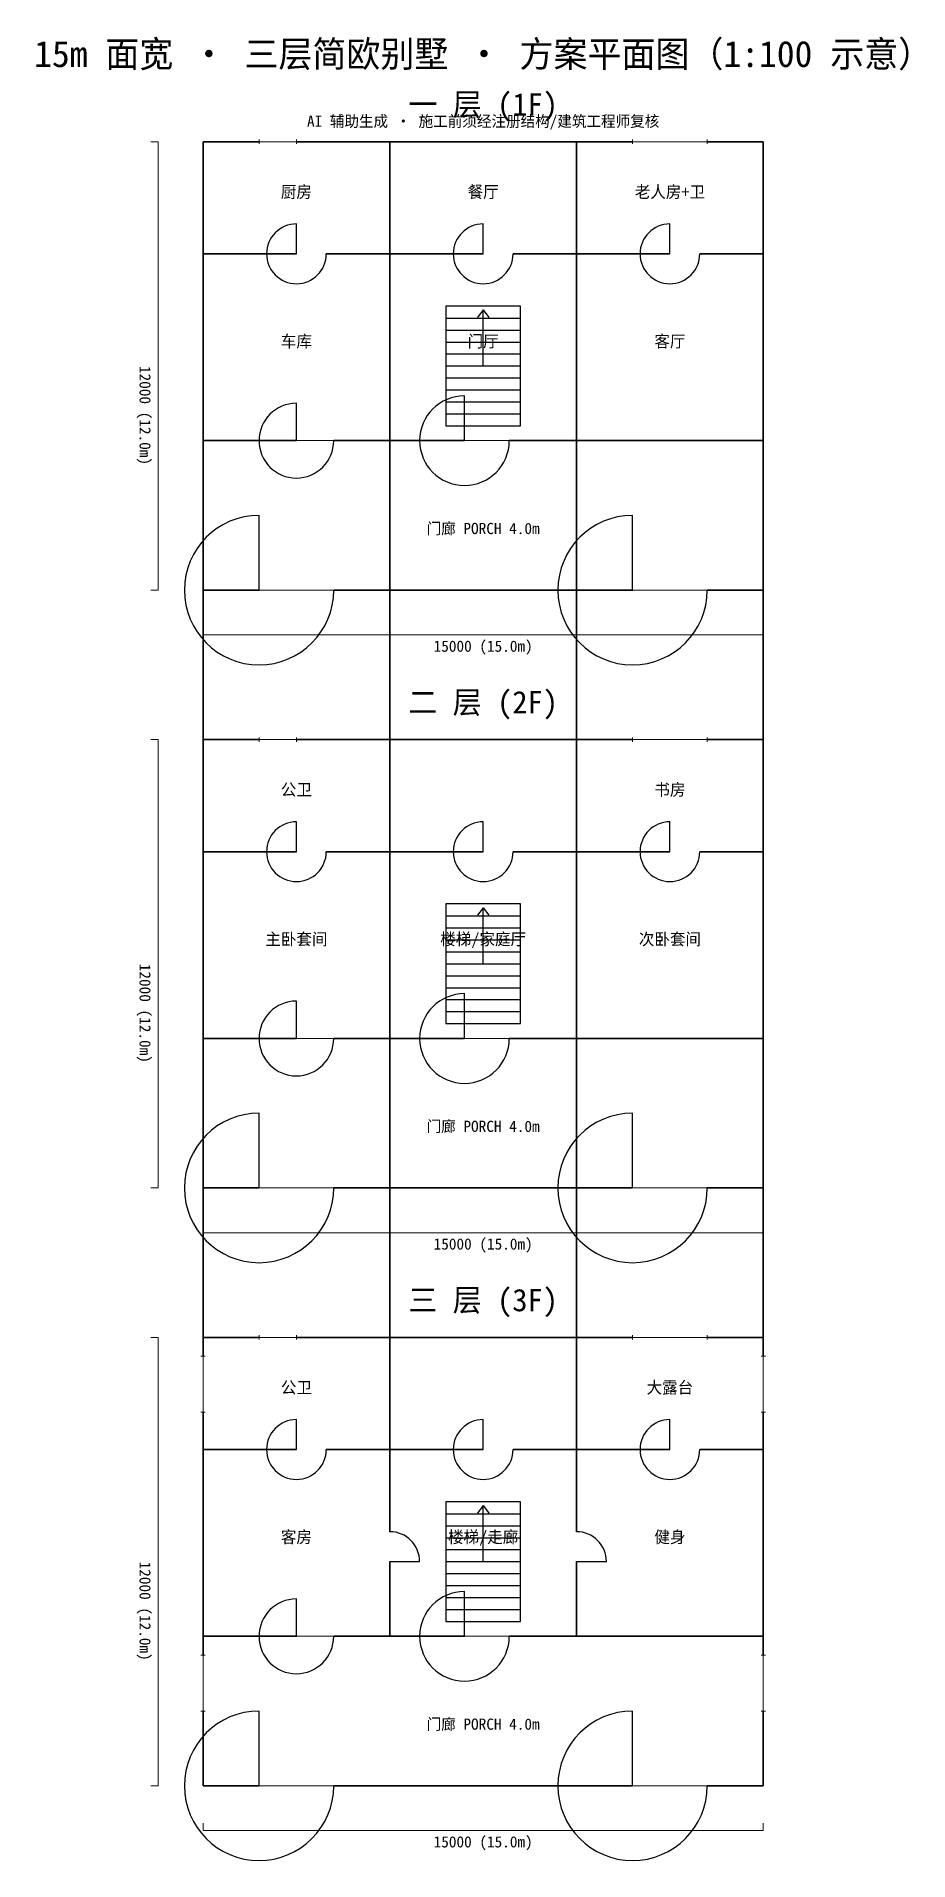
# Model space of a CAD drawing. Header units: metres. Extents: x -4459 to 18888, y -2000 to 46817.
import ezdxf
from ezdxf.enums import TextEntityAlignment as Align

# ---------------------------------------------------------------- set-up
doc = ezdxf.new("R2010")
doc.units = ezdxf.units.M
for name, color, linetype, lineweight in [('AUX', 8, 'Continuous', 13), ('DIM', 1, 'Continuous', 18), ('DOOR', 6, 'Continuous', 25), ('STAIR', 2, 'Continuous', 25), ('TITLE', 7, 'Continuous', 40), ('TXT', 5, 'Continuous', 18), ('WALL', 7, 'Continuous', 35), ('WIN', 4, 'Continuous', 18)]:
    doc.layers.add(name, color=color, linetype=linetype, lineweight=lineweight)

msp = doc.modelspace()

# ---------------------------------------------------------------- linework, layer by layer
at = {"layer": 'AUX'}
for points in [[(0, 32000), (15000, 32000), (15000, 36000), (0, 36000), (0, 32000)], [(0, 16000), (15000, 16000), (15000, 20000), (0, 20000), (0, 16000)], [(0, 0), (15000, 0), (15000, 4000), (0, 4000), (0, 0)]]:
    msp.add_lwpolyline(points, dxfattribs=at)
at = {"layer": 'DIM'}
for p, q in [((-1200, 44000), (-1400, 44000)), ((-1200, 32000), (-1200, 44000)), ((-1200, 32000), (-1400, 32000)), ((0, 30800), (0, 31000)), ((0, 30800), (15000, 30800)), ((15000, 30800), (15000, 31000)), ((-1200, 28000), (-1400, 28000)), ((-1200, 16000), (-1200, 28000)), ((-1200, 16000), (-1400, 16000)), ((0, 14800), (0, 15000)), ((0, 14800), (15000, 14800)), ((15000, 14800), (15000, 15000)), ((-1200, 12000), (-1400, 12000)), ((-1200, 0), (-1200, 12000)), ((-1200, 0), (-1400, 0)), ((0, -1200), (0, -1000)), ((0, -1200), (15000, -1200)), ((15000, -1200), (15000, -1000))]:
    msp.add_line(p, q, dxfattribs=at)
at = {"layer": 'DOOR'}
for p, q in [((2500, 41000), (2500, 41800)), ((7500, 41000), (7500, 41800)), ((12500, 41000), (12500, 41800)), ((7000, 36000), (7000, 37200)), ((2500, 36000), (2500, 37000)), ((1500, 32000), (1500, 34000)), ((11500, 32000), (11500, 34000)), ((2500, 25000), (2500, 25800)), ((7500, 25000), (7500, 25800)), ((12500, 25000), (12500, 25800)), ((2500, 20000), (2500, 21000)), ((7000, 20000), (7000, 21200)), ((1500, 16000), (1500, 18000)), ((11500, 16000), (11500, 18000)), ((2500, 9000), (2500, 9800)), ((7500, 9000), (7500, 9800)), ((12500, 9000), (12500, 9800)), ((5000, 6000), (5800, 6000)), ((5000, 6000), (5800, 6000)), ((5000, 6000), (5800, 6000)), ((10000, 6000), (10800, 6000)), ((10000, 6000), (10800, 6000)), ((10000, 6000), (10800, 6000)), ((2500, 4000), (2500, 5000)), ((7000, 4000), (7000, 5200)), ((1500, 0), (1500, 2000)), ((11500, 0), (11500, 2000))]:
    msp.add_line(p, q, dxfattribs=at)
for centre, radius, start, end in [((2500, 41000), 800, 90, 0), ((7500, 41000), 800, 90, 0), ((12500, 41000), 800, 90, 0), ((7000, 36000), 1200, 90, 0), ((2500, 36000), 1000, 90, 0), ((1500, 32000), 2000, 90, 0), ((11500, 32000), 2000, 90, 0), ((2500, 25000), 800, 90, 0), ((7500, 25000), 800, 90, 0), ((12500, 25000), 800, 90, 0), ((2500, 20000), 1000, 90, 0), ((7000, 20000), 1200, 90, 0), ((1500, 16000), 2000, 90, 0), ((11500, 16000), 2000, 90, 0), ((2500, 9000), 800, 90, 0), ((7500, 9000), 800, 90, 0), ((12500, 9000), 800, 90, 0), ((5000, 6000), 800, 0, 90), ((5000, 6000), 800, 0, 90), ((5000, 6000), 800, 0, 90), ((10000, 6000), 800, 0, 90), ((10000, 6000), 800, 0, 90), ((10000, 6000), 800, 0, 90), ((2500, 4000), 1000, 90, 0), ((7000, 4000), 1200, 90, 0), ((1500, 0), 2000, 90, 0), ((11500, 0), 2000, 90, 0)]:
    msp.add_arc(centre, radius, start, end, dxfattribs=at)
at = {"layer": 'STAIR'}
for p, q in [((6500, 39280), (8500, 39280)), ((7500, 39500), (7350, 39300)), ((7500, 38000), (7500, 39500)), ((7500, 39500), (7650, 39300)), ((6500, 38960), (8500, 38960)), ((6500, 38640), (8500, 38640)), ((6500, 38320), (8500, 38320)), ((6500, 38000), (8500, 38000)), ((6500, 37680), (8500, 37680)), ((6500, 37360), (8500, 37360)), ((6500, 37040), (8500, 37040)), ((6500, 36720), (8500, 36720)), ((7500, 23500), (7350, 23300)), ((7500, 22000), (7500, 23500)), ((7500, 23500), (7650, 23300)), ((6500, 23280), (8500, 23280)), ((6500, 22960), (8500, 22960)), ((6500, 22640), (8500, 22640)), ((6500, 22320), (8500, 22320)), ((6500, 22000), (8500, 22000)), ((6500, 21680), (8500, 21680)), ((6500, 21360), (8500, 21360)), ((6500, 21040), (8500, 21040)), ((6500, 20720), (8500, 20720)), ((7500, 7500), (7350, 7300)), ((7500, 6000), (7500, 7500)), ((7500, 7500), (7650, 7300)), ((6500, 7280), (8500, 7280)), ((6500, 6960), (8500, 6960)), ((6500, 6640), (8500, 6640)), ((6500, 6320), (8500, 6320)), ((6500, 6000), (8500, 6000)), ((6500, 5680), (8500, 5680)), ((6500, 5360), (8500, 5360)), ((6500, 5040), (8500, 5040)), ((6500, 4720), (8500, 4720))]:
    msp.add_line(p, q, dxfattribs=at)
for points in [[(6500, 36400), (8500, 36400), (8500, 39600), (6500, 39600), (6500, 36400)], [(6500, 20400), (8500, 20400), (8500, 23600), (6500, 23600), (6500, 20400)], [(6500, 4400), (8500, 4400), (8500, 7600), (6500, 7600), (6500, 4400)]]:
    msp.add_lwpolyline(points, dxfattribs=at)
at = {"layer": 'WALL'}
for p, q in [((0, 44000), (1500, 44000)), ((0, 11500), (0, 44000)), ((2500, 44000), (11500, 44000)), ((5000, 6800), (5000, 44000)), ((10000, 6800), (10000, 44000)), ((13500, 44000), (15000, 44000)), ((15000, 11500), (15000, 44000)), ((0, 41000), (2500, 41000)), ((3300, 41000), (7500, 41000)), ((8300, 41000), (12500, 41000)), ((13300, 41000), (15000, 41000)), ((0, 36000), (2500, 36000)), ((3500, 36000), (7000, 36000)), ((8200, 36000), (15000, 36000)), ((0, 32000), (1500, 32000)), ((3500, 32000), (11500, 32000)), ((13500, 32000), (15000, 32000)), ((0, 28000), (1500, 28000)), ((0, 11500), (0, 28000)), ((2500, 28000), (11500, 28000)), ((5000, 6800), (5000, 28000)), ((10000, 6800), (10000, 28000)), ((13500, 28000), (15000, 28000)), ((15000, 11500), (15000, 28000)), ((0, 25000), (2500, 25000)), ((3300, 25000), (7500, 25000)), ((8300, 25000), (12500, 25000)), ((13300, 25000), (15000, 25000)), ((0, 20000), (2500, 20000)), ((3500, 20000), (7000, 20000)), ((8200, 20000), (15000, 20000)), ((0, 16000), (1500, 16000)), ((3500, 16000), (11500, 16000)), ((13500, 16000), (15000, 16000)), ((0, 12000), (1500, 12000)), ((0, 11500), (0, 12000)), ((2500, 12000), (11500, 12000)), ((5000, 6800), (5000, 12000)), ((10000, 6800), (10000, 12000)), ((13500, 12000), (15000, 12000)), ((15000, 11500), (15000, 12000)), ((0, 3500), (0, 10000)), ((0, 3500), (0, 10000)), ((0, 3500), (0, 10000)), ((15000, 3500), (15000, 10000)), ((15000, 3500), (15000, 10000)), ((15000, 3500), (15000, 10000)), ((0, 9000), (2500, 9000)), ((3300, 9000), (7500, 9000)), ((8300, 9000), (12500, 9000)), ((13300, 9000), (15000, 9000)), ((5000, 4000), (5000, 6000)), ((10000, 4000), (10000, 6000)), ((0, 4000), (2500, 4000)), ((3500, 4000), (7000, 4000)), ((8200, 4000), (15000, 4000)), ((0, 0), (0, 2000)), ((15000, 0), (15000, 2000)), ((0, 0), (1500, 0)), ((3500, 0), (11500, 0)), ((13500, 0), (15000, 0))]:
    msp.add_line(p, q, dxfattribs=at)
at = {"layer": 'WIN'}
for p, q in [((1500, 43940), (1500, 44060)), ((1500, 44000), (2500, 44000)), ((2500, 43940), (2500, 44060)), ((11500, 43940), (11500, 44060)), ((11500, 44000), (13500, 44000)), ((13500, 43940), (13500, 44060)), ((1500, 27940), (1500, 28060)), ((1500, 28000), (2500, 28000)), ((2500, 27940), (2500, 28060)), ((11500, 27940), (11500, 28060)), ((11500, 28000), (13500, 28000)), ((13500, 27940), (13500, 28060)), ((1500, 11940), (1500, 12060)), ((1500, 12000), (2500, 12000)), ((2500, 11940), (2500, 12060)), ((11500, 11940), (11500, 12060)), ((11500, 12000), (13500, 12000)), ((13500, 11940), (13500, 12060)), ((-60, 11500), (60, 11500)), ((-60, 11500), (60, 11500)), ((-60, 11500), (60, 11500)), ((0, 10000), (0, 11500)), ((0, 10000), (0, 11500)), ((0, 10000), (0, 11500)), ((14940, 11500), (15060, 11500)), ((14940, 11500), (15060, 11500)), ((14940, 11500), (15060, 11500)), ((15000, 10000), (15000, 11500)), ((15000, 10000), (15000, 11500)), ((15000, 10000), (15000, 11500)), ((-60, 10000), (60, 10000)), ((-60, 10000), (60, 10000)), ((-60, 10000), (60, 10000)), ((14940, 10000), (15060, 10000)), ((14940, 10000), (15060, 10000)), ((14940, 10000), (15060, 10000)), ((-60, 3500), (60, 3500)), ((-60, 3500), (60, 3500)), ((-60, 3500), (60, 3500)), ((0, 2000), (0, 3500)), ((0, 2000), (0, 3500)), ((0, 2000), (0, 3500)), ((14940, 3500), (15060, 3500)), ((14940, 3500), (15060, 3500)), ((14940, 3500), (15060, 3500)), ((15000, 2000), (15000, 3500)), ((15000, 2000), (15000, 3500)), ((15000, 2000), (15000, 3500)), ((-60, 2000), (60, 2000)), ((-60, 2000), (60, 2000)), ((-60, 2000), (60, 2000)), ((14940, 2000), (15060, 2000)), ((14940, 2000), (15060, 2000)), ((14940, 2000), (15060, 2000))]:
    msp.add_line(p, q, dxfattribs=at)

# ---------------------------------------------------------------- texts
at = {"layer": 'AUX'}
for s, p in [('AI 辅助生成 · 施工前须经注册结构/建筑工程师复核', (7500, 44400)), ('门廊 PORCH 4.0m', (7500, 33500)), ('门廊 PORCH 4.0m', (7500, 17500)), ('门廊 PORCH 4.0m', (7500, 1500))]:
    msp.add_text(s, height=300, dxfattribs=at).set_placement(p, align=Align.CENTER)
at = {"layer": 'DIM'}
for p in [(-1700, 38000), (-1700, 22000), (-1700, 6000)]:
    msp.add_text('12000 (12.0m)', height=300, rotation=-90, dxfattribs=at).set_placement(p)
for p in [(7500, 30350), (7500, 14350), (7500, -1650)]:
    msp.add_text('15000 (15.0m)', height=300, dxfattribs=at).set_placement(p, align=Align.CENTER)
at = {"layer": 'TITLE'}
for s, height, p in [('15m 面宽 · 三层简欧别墅 · 方案平面图（1:100 示意）', 700, (7500, 46000)), ('一 层 (1F)', 600, (7500, 44700)), ('二 层 (2F)', 600, (7500, 28700)), ('三 层 (3F)', 600, (7500, 12700))]:
    msp.add_text(s, height=height, dxfattribs=at).set_placement(p, align=Align.CENTER)
at = {"layer": 'TXT'}
for s, p in [('厨房', (2500, 42500)), ('餐厅', (7500, 42500)), ('老人房+卫', (12500, 42500)), ('车库', (2500, 38500)), ('门厅', (7500, 38500)), ('客厅', (12500, 38500)), ('公卫', (2500, 26500)), ('书房', (12500, 26500)), ('主卧套间', (2500, 22500)), ('楼梯/家庭厅', (7500, 22500)), ('次卧套间', (12500, 22500)), ('公卫', (2500, 10500)), ('大露台', (12500, 10500)), ('客房', (2500, 6500)), ('楼梯/走廊', (7500, 6500)), ('健身', (12500, 6500))]:
    msp.add_text(s, height=320, dxfattribs=at).set_placement(p, align=Align.CENTER)

doc.saveas('drawing.dxf')
